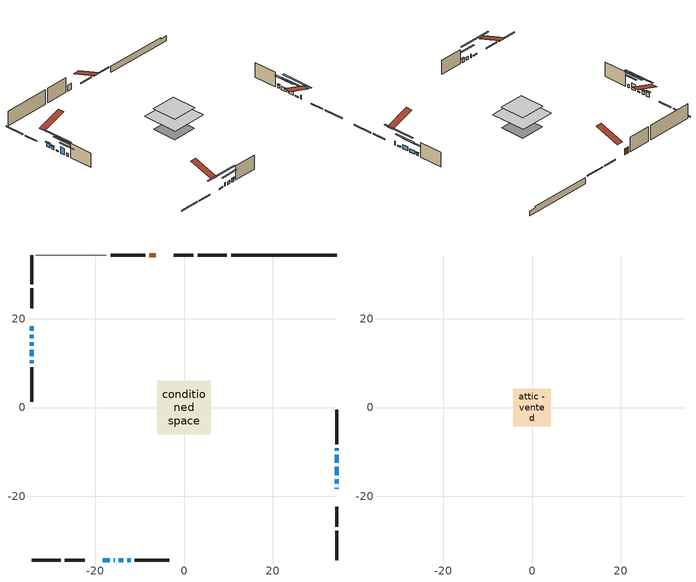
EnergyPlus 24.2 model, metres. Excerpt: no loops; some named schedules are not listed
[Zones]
conditioned space
 floor adiabatic (AdiabaticFloorConstruction): -6.01,-6.01 -6.01,6.01 6.01,6.01 6.01,-6.01 z3.05
 floor foundation (Slab1 construction): -4.19,-4.19 -4.19,4.19 4.19,4.19 4.19,-4.19 z-1.49
 wall outside (RimJoist1 construction): 9.68,34.38 3.07,34.38 / -34.38,-34.38 -27.77,-34.38 / -34.38,34.38 -34.38,27.77 / 34.38,-34.38 34.38,-27.77 z0.61:0.91
 wall outside (RimJoist2 construction): 2.14,34.38 -2.32,34.38 / -26.84,-34.38 -22.39,-34.38 / -34.38,26.84 -34.38,22.39 / 34.38,-26.84 34.38,-22.39 z0.61:0.91
 wall outside (AdiabaticWallConstruction 1): -6.36,34.38 -7.8,34.38 z0.61:2.64
 wall outside (AdiabaticWallConstruction): 34.38,-18.35 34.38,-18.14 / -15.84,-34.38 -15.64,-34.38 z0.61:1.83; -34.38,18.35 -34.38,17.3 z0.61:2.08; -34.38,16.38 -34.38,15.61 / -12.82,-34.38 -12.05,-34.38 z0.61:1.73; 34.38,-17.21 34.38,-16.17 / -18.35,-34.38 -16.77,-34.38 / -34.38,14.68 -34.38,13.89 z0.61:0.97; 34.38,-15.24 34.38,-13.41 z0.61:1.98; -14.71,-34.38 -13.74,-34.38 / -34.38,10.62 -34.38,10.03 z0.61:1.65; -34.38,12.97 -34.38,11.54 z0.61:2.69; 34.38,-12.48 34.38,-10.65 z0.61:1.78; 34.38,-9.73 34.38,-9.24 z0.61:1.63
 wall outside (Wall1 construction): -8.73,34.38 -16.54,34.38 / -11.12,-34.38 -3.31,-34.38 / -34.38,9.1 -34.38,1.29 / 34.38,-8.31 34.38,-0.5 z0.61:5.49
 wall foundation (FoundationWall1 construction): 10.61,34.38,-1.49 10.61,34.38,0.61 32,34.38,0.61 32,34.38,0.1 34.38,34.38,0.1 34.38,34.38,-1.49
 wall adiabatic (Wall3 construction): -17.47,34.38 -33.45,34.38 z0.61:5.49
 window (WindowConstruction 9): 34.38,-18.35 34.38,-18.14 z0.61:1.83
 window (WindowConstruction 7): -34.38,18.35 -34.38,17.3 z0.61:2.08
 window (WindowConstruction 8): -34.38,16.37 -34.38,15.61 z0.61:1.73
 window (WindowConstruction 11): 34.38,-17.21 34.38,-16.17 z0.61:0.97
 window (WindowConstruction 12): -18.35,-34.38 -16.77,-34.38 z0.61:0.97
 window (WindowConstruction 13): -34.38,14.68 -34.38,13.9 z0.61:0.97
 window (WindowConstruction 10): -15.84,-34.38 -15.64,-34.38 z0.61:1.83
 window (WindowConstruction): 34.38,-15.24 34.38,-13.41 z0.61:1.98
 window (WindowConstruction 1): -14.71,-34.38 -13.74,-34.38 z0.61:1.65
 window (WindowConstruction 2): -34.38,12.97 -34.38,11.54 z0.61:2.69
 window (WindowConstruction 3): -34.38,10.61 -34.38,10.03 z0.61:1.65
 window (WindowConstruction 4): 34.38,-12.48 34.38,-10.65 z0.61:1.78
 window (WindowConstruction 5): 34.38,-9.72 34.38,-9.24 z0.61:1.62
 window (WindowConstruction 6): -12.81,-34.38 -12.05,-34.38 z0.61:1.73
 door (Door): -6.36,34.38 -7.8,34.38 z0.61:2.64
 ceiling adiabatic (AdiabaticFloorConstruction): 6.01,-6.01 6.01,6.01 -6.01,6.01 -6.01,-6.01 z3.05
attic - vented
 floor to conditioned space (Floor1 construction Reversed): -4.25,-4.25 -4.25,4.25 4.25,4.25 4.25,-4.25 z5.49
 roof outside (Roof1 construction): -5.43,34.38,5.49 -5.43,26.09,8.25 -3.24,26.09,8.25 -3.24,34.38,5.49; -19.27,-34.38,5.49 -19.27,-26.09,8.25 -21.46,-26.09,8.25 -21.46,-34.38,5.49; -34.38,19.27,5.49 -26.09,19.27,8.25 -26.09,21.46,8.25 -34.38,21.46,5.49; 34.38,-19.27,5.49 26.09,-19.27,8.25 26.09,-21.46,8.25 34.38,-21.46,5.49
shading: -34.38,17.1 -34.38,18.55 -34.79,18.55 -34.79,17.1 z2.28; -34.38,15.41 -34.38,16.58 -34.79,16.58 -34.79,15.41 z1.93; 34.38,-11.18 34.38,-22.2 34.79,-22.2 34.79,-11.18 z5.96; -11.78,-34.38 -23.34,-34.38 -23.34,-34.79 -11.78,-34.79 z5.96; -34.38,8.91 -34.38,19.67 -34.79,19.67 -34.79,8.91 z5.96; 34.38,-10.86 34.38,-17.79 34.79,-17.79 34.79,-10.86 z4.53; -11.19,-34.38 -17.26,-34.38 -17.26,-34.79 -11.19,-34.79 z4.2; -34.38,8.99 -34.38,15.52 -34.79,15.52 -34.79,8.99 z5.24; -34.38,7.48 -34.38,13.17 -34.79,13.17 -34.79,7.48 z4.2; 34.38,-8.1 34.38,-15.03 34.79,-15.03 34.79,-8.1 z4.33; 34.38,-9.04 34.38,-9.93 34.79,-9.93 34.79,-9.04 z1.83; -11.85,-34.38 -13.02,-34.38 -13.02,-34.79 -11.85,-34.79 z1.93
[Building]
Building 1: Terrain=Suburbs
[Site:Location]
Toronto Intl AP_ON: Latitude {deg}=43.68; Longitude {deg}=-79.63; Time Zone {hr}=-5; Elevation {m}=173; Keep Site Location Information=Yes
[Site:GroundTemperature:Shallow]
4.59119, 2.66285, 2.50842, 3.42352, 7.09712, 10.7536, 13.9236, 15.9317, 16.1023, 14.4691, 11.3799, 7.83558
[Site:WaterMainsTemperature]
Calculation Method=Schedule; Temperature Schedule=mains temperature schedule
[Material] Roughness=Rough; Thermal Absorptance=0.9
Name | Thickness {m} | Conductivity {W/m-K} | Density {kg/m3} | Specific Heat {J/kg-K} | Solar Absorptance | Visible Absorptance
asphalt or fiberglass shingles | 0.00635 | 0.162714 | 1121.4 | 1465.45 | 0.4 | 0.4
ceiling loosefill ins | 0.0846667 | 0.0480833 | 16.02 | 1046.75 | 0.7 | 0.7
ceiling stud and cavity | 0.1397 | 0.0800577 | 65.682 | 1177.47 | 0.7 | 0.7
concrete 4.0 in. | 0.1016 | 1.803125 | 2242.8 | 837.4 | 0.7 | 0.7
concrete 8.0 in. | 0.2032 | 1.803125 | 2242.8 | 837.4 | 0.7 | 0.7
door material | 0.04445 | 0.188738 | 512.64 | 1214.23 | 0.7 | 0.7
exterior vertical ins | 0.0369022 | 0.029427 | 32.04 | 1214.23 | 0.7 | 0.7
floor covering | 0.0127 | 0.0433444 | 54.468 | 1339.84 | 0.6 | 0.6
floor rigid ins; wall rigid ins | 0.512978 | 0.029427 | 32.04 | 1214.23 | 0.7 | 0.7
floor stud and cavity | 0.1397 | 1.75129 | 37.0049 | 1207.88 | 0.7 | 0.7
furniture material conditioned space 1 | 0.1524 | 0.115458 | 640.8 | 1214.23 | 0.6 | 0.6
gypsum board | 0.0127 | 0.160291 | 801 | 837.4 | 0.6 | 0.6
gypsum board 1 | 0.0127 | 0.160291 | 801 | 837.4 | 0.7 | 0.7
osb sheathing 0.5 in. | 0.0127 | 0.115458 | 512.64 | 1214.23 | 0.7 | 0.7
osb sheathing 0.5 in. 1 | 0.0127 | 0.115458 | 512.64 | 1214.23 | 0.4 | 0.4
osb sheathing 0.75 in. | 0.01905 | 0.115458 | 512.64 | 1214.23 | 0.7 | 0.7
osb sheathing 2.0 in. | 0.0508 | 0.115458 | 512.64 | 1214.23 | 0.7 | 0.7
rim joist stud and cavity | 0.0508 | 0.0382839 | 125.044 | 1163.47 | 0.6 | 0.6
rim joist stud and cavity 1 | 0.0508 | 0.0410046 | 125.044 | 1163.47 | 0.6 | 0.6
wall stud and cavity | 0.1397 | 0.268041 | 139.0536 | 1170.24 | 0.7 | 0.7
wall stud and cavity 1 | 0.1397 | 0.204197 | 139.0536 | 1170.24 | 0.7 | 0.7
wall stud and cavity 2 | 0.0889 | 0.380278 | 52.3479 | 1209.89 | 0.7 | 0.7
wall stud and cavity 3 | 0.0889 | 0.391764 | 83.0341 | 1211.67 | 0.7 | 0.7
wood siding | 0.0254 | 0.102417 | 544.68 | 1172.36 | 0.4 | 0.4
wood siding 1; wood siding 2; wood siding 3 | 0.0254 | 0.102417 | 544.68 | 1172.36 | 0.7 | 0.7
[WindowMaterial:SimpleGlazingSystem]
Name | U-Factor {W/m2-K} | Solar Heat Gain Coefficient
WindowMaterial | 2.898619 | 0.69
WindowMaterial 1 | 2.94007 | 0.65
WindowMaterial 10 | 3.04227 | 0.54
WindowMaterial 2 | 2.89237 | 0.69
WindowMaterial 3 | 2.97754 | 0.61
WindowMaterial 4 | 2.907136 | 0.68
WindowMaterial 5 | 2.99855 | 0.59
WindowMaterial 6 | 2.95256 | 0.64
WindowMaterial 7 | 2.92076 | 0.67
WindowMaterial 8 | 6.93965 | 0.69
WindowMaterial 9 | 3.03773 | 0.55
[Construction]
AdiabaticFloorConstruction: floor stud and cavity, floor rigid ins, osb sheathing 0.75 in., floor covering
AdiabaticWallConstruction: wood siding 2, wall rigid ins, wall stud and cavity 2, gypsum board
AdiabaticWallConstruction 1: wood siding 3, wall rigid ins, wall stud and cavity 2, gypsum board
Door: door material
Floor1 construction Reversed: gypsum board, ceiling stud and cavity, ceiling loosefill ins
FoundationWall1 construction: concrete 8.0 in., gypsum board 1
furniture construction conditioned space 1: furniture material conditioned space 1
PartitionWallConstruction: gypsum board, wall stud and cavity 3, gypsum board
RimJoist1 construction: wood siding 1, osb sheathing 2.0 in., rim joist stud and cavity
RimJoist2 construction: wood siding 1, osb sheathing 2.0 in., rim joist stud and cavity 1
Roof1 construction: asphalt or fiberglass shingles
Slab1 construction: concrete 4.0 in.
Wall1 construction: wood siding, osb sheathing 0.5 in., wall stud and cavity, gypsum board
Wall3 construction: osb sheathing 0.5 in. 1, wall stud and cavity 1, gypsum board
WindowConstruction: WindowMaterial
WindowConstruction 1: WindowMaterial 1
WindowConstruction 10; WindowConstruction 9: WindowMaterial 8
WindowConstruction 11: WindowMaterial 9
WindowConstruction 12; WindowConstruction 13: WindowMaterial 10
WindowConstruction 2: WindowMaterial 2
WindowConstruction 3: WindowMaterial 3
WindowConstruction 4: WindowMaterial 4
WindowConstruction 5: WindowMaterial 5
WindowConstruction 6; WindowConstruction 8: WindowMaterial 6
WindowConstruction 7: WindowMaterial 7
[Zone] Multiplier=1; Part of Total Floor Area=Yes
Name | Volume {m3}
attic - vented | 32.4479
conditioned space | 528.8
[Space]
Name | Zone | Volume {m3}
attic - vented 1 | attic - vented | 32.4479
conditioned space 1 | conditioned space | 528.8
[ZoneInfiltration:EffectiveLeakageArea]
infil attic - vented 1: Zone or Space=attic - vented 1; Schedule=Always On Discrete; Effective Air Leakage Area {cm2}=2994.62; Stack Coefficient=0.000192062; Wind Coefficient=9.36357e-06
[ZoneMixing]
whole house fan mix: Zone or Space=attic - vented; Schedule=Always On Continuous; Design Flow Rate Calculation Method=Flow/Zone; Design Flow Rate {m3/s}=0; Source Zone or Space=conditioned space
[SurfaceProperty:ExposedFoundationPerimeter]
Slab1: Exposed Perimeter Calculation Method=TotalExposedPerimeter; Total Exposed Perimeter {m}=23.774
[InternalMass] Zone or ZoneList=conditioned space; Space or SpaceList=conditioned space 1
Name | Construction | Surface Area {m2}
furniture mass conditioned space 1 | furniture construction conditioned space 1 | 85.9721
partition wall mass | PartitionWallConstruction | 214.93
[Lights]
interior lighting: Zone or ZoneList or Space or SpaceList=conditioned space 1; Schedule=interior lighting schedule; Design Level Calculation Method=LightingLevel; Lighting Level {W}=343.2; Return Air Fraction=0; Fraction Radiant=0.6; Fraction Visible=0.2; Fraction Replaceable=1
[People]
occupants: Zone or ZoneList or Space or SpaceList=conditioned space 1; Number of People Schedule=occupants schedule; Number of People Calculation Method=People; Number of People=3; Fraction Radiant=0.314171; Sensible Heat Fraction=0.56303; Activity Level Schedule=occupants activity schedule; Carbon Dioxide Generation Rate {m3/s-W}=0; Enable ASHRAE 55 Comfort Warnings=No; Mean Radiant Temperature Calculation Type=EnclosureAveraged
[ElectricEquipment] Zone or ZoneList or Space or SpaceList=conditioned space 1; Design Level Calculation Method=EquipmentLevel
Name | Schedule | Design Level {W} | Fraction Latent | Fraction Radiant | Fraction Lost
clothes dryer | clothes dryer schedule | 140.772 | 0.015 | 0.081 | 0.85
clothes washer | clothes washer schedule | 32.1985 | 0.03 | 0.162 | 0.7
cooking range | cooking range schedule | 208.969 | 0.08 | 0.432 | 0.2
dishwasher | dishwasher schedule | 66.8632 | 0.3 | 0.18 | 0.4
fridge | fridge schedule | 72.9452 | 0 | 0.6 | 0
mech vent bath fan 0 | mech vent bath fan 0 schedule | 50.2 | 0 | 0 | 1
mech vent house fan | mech vent house fan schedule | 0 | 0 | 0 | 1
mech vent house fan cfis | mech vent house fan cfis schedule | 0 | 0 | 0 | 0
mech vent range fan 0 | mech vent range fan 0 schedule | 57 | 0 | 0 | 1
misc plug loads | misc plug loads schedule | 494.7 | 0.045 | 0.513 | 0.1
whole house fan | Always On Discrete | 0 | 0 | 0 | 1
[OtherEquipment] Zone or ZoneList or Space or SpaceList=conditioned space 1; Design Level Calculation Method=EquipmentLevel
Name | Fuel Type | Schedule | Design Level {W} | Fraction Latent | Fraction Radiant | Fraction Lost
clothes dryer 1 | Electricity | clothes dryer schedule | 0 | 0.015 | 0.081 | 0.85
cooking range 1 | Electricity | cooking range schedule | 0 | 0.08 | 0.432 | 0.2
general water use latent | None | general water use schedule | 59.3978 | 1 | 0 | 0
general water use sensible | None | general water use schedule | -58.539 | 0 | 0.6 | 0
mech vent house fan latent load | None | Always On Discrete | 0 | 1 | 0 | 0
mech vent house fan sensible load | None | Always On Discrete | 0 | 0 | 0 | 0
water heater energy adjustment1 | NaturalGas | Always On Discrete | 0.01 | 0 | 0 | 1
[ZoneInfiltration:DesignFlowRate] Zone or ZoneList or Space or SpaceList=conditioned space 1; Schedule=Always On Discrete; Design Flow Rate Calculation Method=Flow/Zone; Design Flow Rate {m3/s}=0
infil flow; natural vent flow; whole house fan flow
[AvailabilityManager:Scheduled]
furnace airloop Availability Manager: Schedule=Always On Discrete
[Foundation:Kiva]
Foundation Kiva 1: Initial Indoor Air Temperature {C}=18; Wall Height Above Grade {m}=0.609996; Wall Depth Below Slab {m}=0.2032; Custom Block Material Name 1=exterior vertical ins; Custom Block Depth 1 {m}=2.10001; Custom Block X Position 1 {m}=0.2159; Custom Block Z Position 1 {m}=0
[Foundation:Kiva:Settings]
Soil Conductivity {W/m-K}=0.849921; Soil Density {kg/m3}=1842.3; Soil Specific Heat {J/kg-K}=418.7; Ground Solar Absorptivity=0.9; Ground Thermal Absorptivity=0.9; Ground Surface Roughness {m}=0.03; Far-Field Width {m}=40; Deep-Ground Boundary Condition=ZeroFlux; Deep-Ground Depth {m}=40; Minimum Cell Dimension {m}=0.2; Maximum Cell Growth Coefficient=3; Simulation Timestep=Timestep
[Exterior:Lights]
exterior lighting: Schedule=exterior lighting schedule; Design Level {W}=75.6
[EnergyManagementSystem:GlobalVariable]
furnace_airloop_Fan_RTF
infil_program_Qfan
infil_program_Qinf
natural_vent_program_Qnv
natural_vent_program_Qwhf
[EnergyManagementSystem:Sensor]
Name | Output:Variable or Output:Meter Index Key | Output:Variable or Output:Meter
airflow_gain | infil flow | Infiltration Sensible Heat Gain Energy
airflow_gain_1 | natural vent flow | Infiltration Sensible Heat Gain Energy
airflow_gain_2 | whole house fan flow | Infiltration Sensible Heat Gain Energy
airflow_loss | infil flow | Infiltration Sensible Heat Loss Energy
airflow_loss_1 | natural vent flow | Infiltration Sensible Heat Loss Energy
airflow_loss_2 | whole house fan flow | Infiltration Sensible Heat Loss Energy
clg_load_cond |  | Cooling:EnergyTransfer:Zone:CONDITIONED SPACE
clg_sp_s; clg_sp_s_1 | cooling setpoint | Schedule Value
clothes_dryer_exhaust_0_sch_s | clothes dryer exhaust 0 schedule | Schedule Value
cool_season | cooling season schedule | Schedule Value
htg_load_cond |  | Heating:EnergyTransfer:Zone:CONDITIONED SPACE
htg_sp_s; htg_sp_s_1 | heating setpoint | Schedule Value
ig_ee_conv | clothes dryer | Electric Equipment Convective Heating Energy
ig_ee_conv_2 | cooking range | Electric Equipment Convective Heating Energy
ig_ee_conv_4 | fridge | Electric Equipment Convective Heating Energy
ig_ee_conv_5 | misc plug loads | Electric Equipment Convective Heating Energy
ig_ee_conv_6 | whole house fan | Electric Equipment Convective Heating Energy
ig_ee_rad | clothes dryer | Electric Equipment Radiant Heating Energy
ig_ee_rad_2 | cooking range | Electric Equipment Radiant Heating Energy
ig_ee_rad_4 | fridge | Electric Equipment Radiant Heating Energy
ig_ee_rad_5 | misc plug loads | Electric Equipment Radiant Heating Energy
ig_ee_rad_6 | whole house fan | Electric Equipment Radiant Heating Energy
ig_lgt_conv | interior lighting | Lights Convective Heating Energy
ig_lgt_rad | interior lighting | Lights Radiant Heating Energy
ig_lgt_vis | interior lighting | Lights Visible Radiation Heating Energy
ig_oe_conv | clothes dryer 1 | Other Equipment Convective Heating Energy
ig_oe_conv_1 | cooking range 1 | Other Equipment Convective Heating Energy
ig_oe_conv_2 | general water use latent | Other Equipment Convective Heating Energy
ig_oe_conv_3 | general water use sensible | Other Equipment Convective Heating Energy
ig_oe_conv_4 | water heater energy adjustment1 | Other Equipment Convective Heating Energy
ig_oe_rad | clothes dryer 1 | Other Equipment Radiant Heating Energy
ig_oe_rad_1 | cooking range 1 | Other Equipment Radiant Heating Energy
ig_oe_rad_2 | general water use latent | Other Equipment Radiant Heating Energy
ig_oe_rad_3 | general water use sensible | Other Equipment Radiant Heating Energy
ig_oe_rad_4 | water heater energy adjustment1 | Other Equipment Radiant Heating Energy
ig_ppl_conv | occupants | People Convective Heating Energy
ig_ppl_rad | occupants | People Radiant Heating Energy
im_conv | furniture mass conditioned space 1 | Surface Inside Face Convection Heat Gain Energy
im_conv_1 | partition wall mass | Surface Inside Face Convection Heat Gain Energy
im_ig | furniture mass conditioned space 1 | Surface Inside Face Internal Gains Radiation Heat Gain Energy
im_ig_1 | partition wall mass | Surface Inside Face Internal Gains Radiation Heat Gain Energy
im_lgt | furniture mass conditioned space 1 | Surface Inside Face Lights Radiation Heat Gain Energy
im_lgt_1 | partition wall mass | Surface Inside Face Lights Radiation Heat Gain Energy
im_sol | furniture mass conditioned space 1 | Surface Inside Face Solar Radiation Heat Gain Energy
im_sol_1 | partition wall mass | Surface Inside Face Solar Radiation Heat Gain Energy
im_surf | furniture mass conditioned space 1 | Surface Inside Face Net Surface Thermal Radiation Heat Gain Energy
im_surf_1 | partition wall mass | Surface Inside Face Net Surface Thermal Radiation Heat Gain Energy
mech_vent_bath_fan_0_sch_s | mech vent bath fan 0 schedule | Schedule Value
mech_vent_range_fan_0_sch_s | mech vent range fan 0 schedule | Schedule Value
mv_conv | mech vent bath fan 0 | Electric Equipment Convective Heating Energy
mv_conv_1 | mech vent house fan | Electric Equipment Convective Heating Energy
mv_conv_2 | mech vent house fan cfis | Electric Equipment Convective Heating Energy
mv_conv_3 | mech vent range fan 0 | Electric Equipment Convective Heating Energy
mv_conv_4 | mech vent house fan latent load | Other Equipment Convective Heating Energy
mv_conv_5 | mech vent house fan sensible load | Other Equipment Convective Heating Energy
mv_rad | mech vent bath fan 0 | Electric Equipment Radiant Heating Energy
mv_rad_1 | mech vent house fan | Electric Equipment Radiant Heating Energy
mv_rad_2 | mech vent house fan cfis | Electric Equipment Radiant Heating Energy
mv_rad_3 | mech vent range fan 0 | Electric Equipment Radiant Heating Energy
mv_rad_4 | mech vent house fan latent load | Other Equipment Radiant Heating Energy
mv_rad_5 | mech vent house fan sensible load | Other Equipment Radiant Heating Energy
natural_vent_s | natural vent schedule | Schedule Value
out_pb_s |  | Site Outdoor Air Barometric Pressure
out_wt_s |  | Site Outdoor Air Humidity Ratio
site_vw_s |  | Site Wind Speed
ss_back_out | Window1 | Surface Window Shortwave from Zone Back Out Window Heat Transfer Rate
ss_back_out_1 | Window10 | Surface Window Shortwave from Zone Back Out Window Heat Transfer Rate
ss_back_out_10 | Window6 | Surface Window Shortwave from Zone Back Out Window Heat Transfer Rate
ss_back_out_11 | Window7 | Surface Window Shortwave from Zone Back Out Window Heat Transfer Rate
ss_back_out_12 | Window8 | Surface Window Shortwave from Zone Back Out Window Heat Transfer Rate
ss_back_out_13 | Window9 | Surface Window Shortwave from Zone Back Out Window Heat Transfer Rate
ss_back_out_2 | Window11 | Surface Window Shortwave from Zone Back Out Window Heat Transfer Rate
ss_back_out_3 | Window12 | Surface Window Shortwave from Zone Back Out Window Heat Transfer Rate
ss_back_out_4 | Window13 | Surface Window Shortwave from Zone Back Out Window Heat Transfer Rate
ss_back_out_5 | Window15 | Surface Window Shortwave from Zone Back Out Window Heat Transfer Rate
ss_back_out_6 | Window2 | Surface Window Shortwave from Zone Back Out Window Heat Transfer Rate
ss_back_out_7 | Window3 | Surface Window Shortwave from Zone Back Out Window Heat Transfer Rate
ss_back_out_8 | Window4 | Surface Window Shortwave from Zone Back Out Window Heat Transfer Rate
ss_back_out_9 | Window5 | Surface Window Shortwave from Zone Back Out Window Heat Transfer Rate
ss_conv | Door1 | Surface Inside Face Convection Heat Gain Energy
ss_conv_1 | Window1 | Surface Inside Face Convection Heat Gain Energy
ss_conv_10 | Window5 | Surface Inside Face Convection Heat Gain Energy
ss_conv_11 | Window6 | Surface Inside Face Convection Heat Gain Energy
ss_conv_12 | Window7 | Surface Inside Face Convection Heat Gain Energy
ss_conv_13 | Window8 | Surface Inside Face Convection Heat Gain Energy
ss_conv_14 | Window9 | Surface Inside Face Convection Heat Gain Energy
ss_conv_2 | Window10 | Surface Inside Face Convection Heat Gain Energy
ss_conv_3 | Window11 | Surface Inside Face Convection Heat Gain Energy
ss_conv_4 | Window12 | Surface Inside Face Convection Heat Gain Energy
ss_conv_5 | Window13 | Surface Inside Face Convection Heat Gain Energy
ss_conv_6 | Window15 | Surface Inside Face Convection Heat Gain Energy
ss_conv_7 | Window2 | Surface Inside Face Convection Heat Gain Energy
ss_conv_8 | Window3 | Surface Inside Face Convection Heat Gain Energy
ss_conv_9 | Window4 | Surface Inside Face Convection Heat Gain Energy
ss_ig | Door1 | Surface Inside Face Internal Gains Radiation Heat Gain Energy
ss_ig_1 | Window1 | Surface Inside Face Internal Gains Radiation Heat Gain Energy
ss_ig_10 | Window5 | Surface Inside Face Internal Gains Radiation Heat Gain Energy
ss_ig_11 | Window6 | Surface Inside Face Internal Gains Radiation Heat Gain Energy
ss_ig_12 | Window7 | Surface Inside Face Internal Gains Radiation Heat Gain Energy
ss_ig_13 | Window8 | Surface Inside Face Internal Gains Radiation Heat Gain Energy
ss_ig_14 | Window9 | Surface Inside Face Internal Gains Radiation Heat Gain Energy
ss_ig_2 | Window10 | Surface Inside Face Internal Gains Radiation Heat Gain Energy
ss_ig_3 | Window11 | Surface Inside Face Internal Gains Radiation Heat Gain Energy
ss_ig_4 | Window12 | Surface Inside Face Internal Gains Radiation Heat Gain Energy
ss_ig_5 | Window13 | Surface Inside Face Internal Gains Radiation Heat Gain Energy
ss_ig_6 | Window15 | Surface Inside Face Internal Gains Radiation Heat Gain Energy
ss_ig_7 | Window2 | Surface Inside Face Internal Gains Radiation Heat Gain Energy
ss_ig_8 | Window3 | Surface Inside Face Internal Gains Radiation Heat Gain Energy
ss_ig_9 | Window4 | Surface Inside Face Internal Gains Radiation Heat Gain Energy
ss_lgt | Door1 | Surface Inside Face Lights Radiation Heat Gain Energy
ss_sol | Door1 | Surface Inside Face Solar Radiation Heat Gain Energy
ss_surf | Door1 | Surface Inside Face Net Surface Thermal Radiation Heat Gain Energy
ss_surf_1 | Window1 | Surface Inside Face Net Surface Thermal Radiation Heat Gain Energy
ss_surf_10 | Window5 | Surface Inside Face Net Surface Thermal Radiation Heat Gain Energy
ss_surf_11 | Window6 | Surface Inside Face Net Surface Thermal Radiation Heat Gain Energy
ss_surf_12 | Window7 | Surface Inside Face Net Surface Thermal Radiation Heat Gain Energy
ss_surf_13 | Window8 | Surface Inside Face Net Surface Thermal Radiation Heat Gain Energy
ss_surf_14 | Window9 | Surface Inside Face Net Surface Thermal Radiation Heat Gain Energy
ss_surf_2 | Window10 | Surface Inside Face Net Surface Thermal Radiation Heat Gain Energy
ss_surf_3 | Window11 | Surface Inside Face Net Surface Thermal Radiation Heat Gain Energy
ss_surf_4 | Window12 | Surface Inside Face Net Surface Thermal Radiation Heat Gain Energy
ss_surf_5 | Window13 | Surface Inside Face Net Surface Thermal Radiation Heat Gain Energy
ss_surf_6 | Window15 | Surface Inside Face Net Surface Thermal Radiation Heat Gain Energy
ss_surf_7 | Window2 | Surface Inside Face Net Surface Thermal Radiation Heat Gain Energy
ss_surf_8 | Window3 | Surface Inside Face Net Surface Thermal Radiation Heat Gain Energy
ss_surf_9 | Window4 | Surface Inside Face Net Surface Thermal Radiation Heat Gain Energy
ss_trans_in | Window1 | Surface Window Transmitted Solar Radiation Rate
ss_trans_in_1 | Window10 | Surface Window Transmitted Solar Radiation Rate
ss_trans_in_10 | Window6 | Surface Window Transmitted Solar Radiation Rate
ss_trans_in_11 | Window7 | Surface Window Transmitted Solar Radiation Rate
ss_trans_in_12 | Window8 | Surface Window Transmitted Solar Radiation Rate
ss_trans_in_13 | Window9 | Surface Window Transmitted Solar Radiation Rate
ss_trans_in_2 | Window11 | Surface Window Transmitted Solar Radiation Rate
ss_trans_in_3 | Window12 | Surface Window Transmitted Solar Radiation Rate
ss_trans_in_4 | Window13 | Surface Window Transmitted Solar Radiation Rate
ss_trans_in_5 | Window15 | Surface Window Transmitted Solar Radiation Rate
ss_trans_in_6 | Window2 | Surface Window Transmitted Solar Radiation Rate
ss_trans_in_7 | Window3 | Surface Window Transmitted Solar Radiation Rate
ss_trans_in_8 | Window4 | Surface Window Transmitted Solar Radiation Rate
ss_trans_in_9 | Window5 | Surface Window Transmitted Solar Radiation Rate
ss_trans_out | Window1 | Surface Inside Face Initial Transmitted Diffuse Transmitted Out Window Solar Radiation Rate
ss_trans_out_1 | Window10 | Surface Inside Face Initial Transmitted Diffuse Transmitted Out Window Solar Radiation Rate
ss_trans_out_10 | Window6 | Surface Inside Face Initial Transmitted Diffuse Transmitted Out Window Solar Radiation Rate
ss_trans_out_11 | Window7 | Surface Inside Face Initial Transmitted Diffuse Transmitted Out Window Solar Radiation Rate
ss_trans_out_12 | Window8 | Surface Inside Face Initial Transmitted Diffuse Transmitted Out Window Solar Radiation Rate
ss_trans_out_13 | Window9 | Surface Inside Face Initial Transmitted Diffuse Transmitted Out Window Solar Radiation Rate
ss_trans_out_2 | Window11 | Surface Inside Face Initial Transmitted Diffuse Transmitted Out Window Solar Radiation Rate
ss_trans_out_3 | Window12 | Surface Inside Face Initial Transmitted Diffuse Transmitted Out Window Solar Radiation Rate
ss_trans_out_4 | Window13 | Surface Inside Face Initial Transmitted Diffuse Transmitted Out Window Solar Radiation Rate
